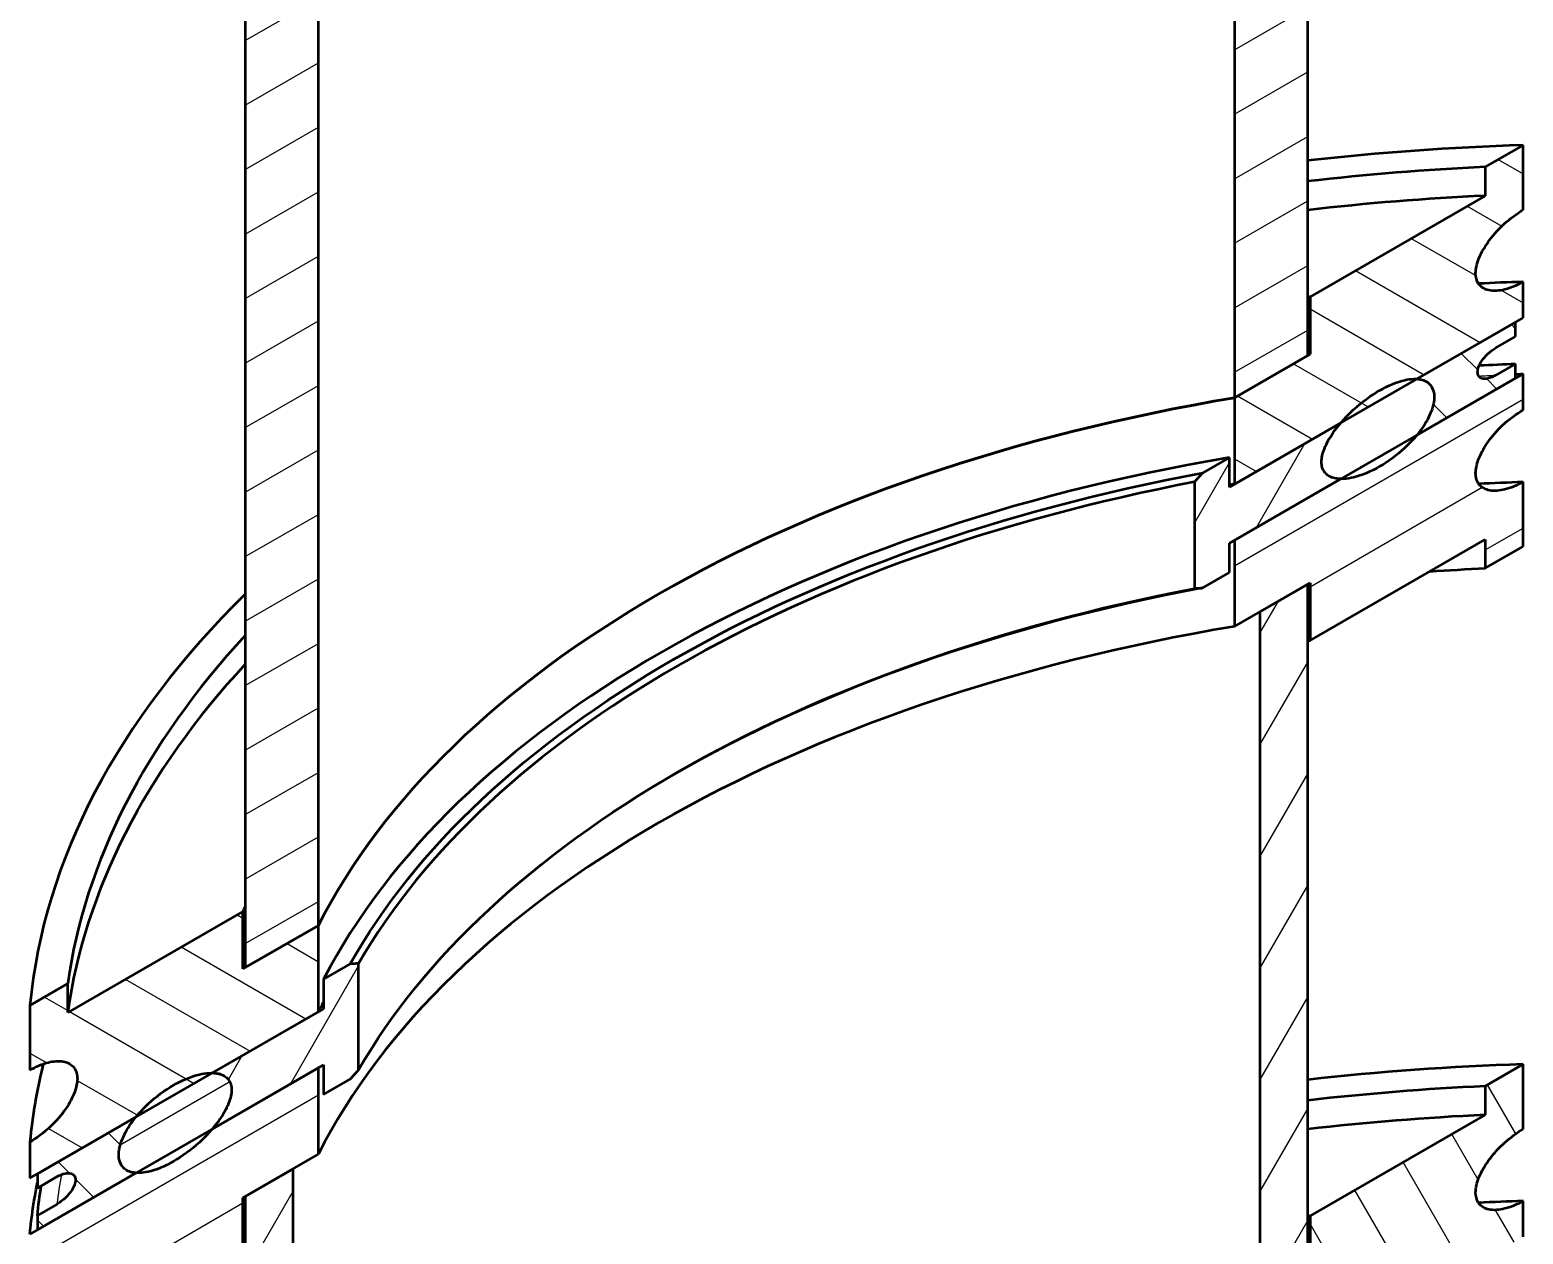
# Model space of a CAD drawing. Header units: millimetres. Extents: x 0 to 594, y 0 to 420.
# Drawn here: x 262.8 to 347.7, y 211.9 to 280.4 of the extents above; entities that cross this region are included whole.
import ezdxf

# ---------------------------------------------------------------- set-up
doc = ezdxf.new("R2010")
doc.units = ezdxf.units.MM
doc.header["$LTSCALE"] = 0.75
for name, color, linetype, lineweight in [('Hatching', 7, 'Continuous', 25), ('Visible', 7, 'Continuous', 50), ('Visible Narrow', 7, 'Continuous', 25)]:
    doc.layers.add(name, color=color, linetype=linetype, lineweight=lineweight)

msp = doc.modelspace()

# ---------------------------------------------------------------- hatches: boundary and pattern name
at = {"layer": 'Hatching'}
h = msp.add_hatch(dxfattribs=at)
h.set_pattern_fill('ANSI31', color=256, angle=165, style=0)
h.paths.add_polyline_path([(335.445, 362.433), (331.285, 360.037), (331.285, 259.479), (332.498, 260.178), (335.445, 261.875)], flags=0)
h.paths.add_polyline_path([(279.198, 330.042), (275.037, 327.646), (275.037, 227.088), (279.198, 229.484)], flags=0)
h = msp.add_hatch(dxfattribs=at)
h.set_pattern_fill('ANSI31', color=256, angle=285, style=0)
edge = h.paths.add_edge_path(flags=0)
edge.add_line((345.542, 270.959), (335.577, 265.22))
edge.add_line((335.577, 265.22), (335.577, 261.95))
edge.add_line((335.577, 261.95), (335.445, 261.875))
edge.add_line((335.445, 261.875), (332.498, 260.178))
edge.add_line((332.498, 260.178), (331.285, 259.479))
edge.add_line((331.285, 259.479), (331.285, 254.574))
edge.add_line((331.285, 254.574), (337.32, 258.049))
edge.add_line((337.32, 258.049), (341.566, 260.494))
edge.add_line((341.566, 260.494), (341.613, 260.521))
edge.add_line((341.613, 260.521), (341.656, 260.546))
edge.add_line((341.656, 260.546), (342.765, 261.185))
edge.add_line((342.765, 261.185), (347.268, 263.778))
edge.add_line((347.268, 263.778), (347.693, 264.022))
edge.add_line((347.693, 264.022), (347.693, 266.066))
edge.add_spline(control_points=[(347.693, 266.066), (347.32, 265.852), (346.878, 265.672), (346.402, 265.574), (346.275, 265.558), (346.149, 265.554)], knot_values=[0.462752, 0.462752, 0.462752, 0.462752, 0.620796, 0.620796, 0.674704, 0.674704, 0.674704, 0.674704], degree=3, periodic=0)
edge.add_spline(control_points=[(346.149, 265.554), (345.967, 265.547), (345.79, 265.563), (345.453, 265.667), (345.256, 265.797), (345.054, 266.119), (344.994, 266.337), (344.994, 266.672), (345.011, 266.819), (345.068, 267.084), (345.12, 267.253), (345.318, 267.751), (345.562, 268.153), (346.038, 268.785), (346.357, 269.127), (346.959, 269.67), (347.358, 269.961), (347.693, 270.154)], knot_values=[0.674704, 0.674704, 0.674704, 0.674704, 0.752723, 0.752723, 0.854692, 0.854692, 0.934921, 0.934921, 0.977363, 0.977363, 1.023588, 1.023588, 1.141391, 1.141391, 1.264254, 1.264254, 1.406529, 1.406529, 1.406529, 1.406529], degree=3, periodic=0)
edge.add_line((347.693, 270.154), (347.693, 273.833))
edge.add_line((347.693, 273.833), (345.542, 272.594))
edge.add_line((345.542, 272.594), (345.542, 270.959))
edge = h.paths.add_edge_path(flags=0)
edge.add_line((274.906, 230.283), (264.941, 224.544))
edge.add_line((264.941, 224.544), (264.941, 226.179))
edge.add_line((264.941, 226.179), (262.79, 224.94))
edge.add_line((262.79, 224.94), (262.79, 221.261))
edge.add_spline(control_points=[(262.79, 221.261), (263.125, 221.454), (263.524, 221.623), (264.125, 221.772), (264.445, 221.798), (264.92, 221.715), (265.164, 221.593), (265.362, 221.323), (265.415, 221.215), (265.472, 221.015), (265.489, 220.887), (265.489, 220.691), (265.48, 220.601), (265.466, 220.508)], knot_values=[0.462855, 0.462855, 0.462855, 0.462855, 0.60513, 0.60513, 0.727993, 0.727993, 0.845795, 0.845795, 0.892021, 0.892021, 0.934462, 0.934462, 0.964012, 0.964012, 0.964012, 0.964012], degree=3, periodic=0)
edge.add_spline(control_points=[(265.466, 220.508), (265.44, 220.347), (265.396, 220.176), (265.226, 219.711), (265.029, 219.354), (264.591, 218.715), (264.255, 218.334), (263.604, 217.718), (263.162, 217.388), (262.79, 217.174)], knot_values=[0.964012, 0.964012, 0.964012, 0.964012, 1.014691, 1.014691, 1.116661, 1.116661, 1.248588, 1.248588, 1.406632, 1.406632, 1.406632, 1.406632], degree=3, periodic=0)
edge.add_line((262.79, 217.174), (262.79, 215.13))
edge.add_line((262.79, 215.13), (263.215, 215.375))
edge.add_line((263.215, 215.375), (263.332, 215.442))
edge.add_line((263.332, 215.442), (263.6, 215.596))
edge.add_line((263.6, 215.596), (264.8, 216.287))
edge.add_line((264.8, 216.287), (266.015, 216.987))
edge.add_line((266.015, 216.987), (268.827, 218.606))
edge.add_line((268.827, 218.606), (273.162, 221.103))
edge.add_line((273.162, 221.103), (273.302, 221.183))
edge.add_line((273.302, 221.183), (279.198, 224.579))
edge.add_line((279.198, 224.579), (279.198, 229.484))
edge.add_line((279.198, 229.484), (275.037, 227.088))
edge.add_line((275.037, 227.088), (274.906, 227.012))
edge.add_line((274.906, 227.012), (274.906, 230.283))
h = msp.add_hatch(dxfattribs=at)
h.set_pattern_fill('ANSI31', color=256, angle=270, style=0)
edge = h.paths.add_edge_path(flags=0)
edge.add_line((347.268, 260.589), (347.268, 261.407))
edge.add_line((347.268, 261.407), (346.14, 260.757))
edge.add_spline(control_points=[(346.14, 260.757), (345.995, 260.674), (345.823, 260.604), (345.64, 260.565), (345.592, 260.559), (345.544, 260.557)], knot_values=[0.179226, 0.179226, 0.179226, 0.179226, 0.24061, 0.24061, 0.260955, 0.260955, 0.260955, 0.260955], degree=3, periodic=0)
edge.add_spline(control_points=[(345.544, 260.557), (345.474, 260.554), (345.406, 260.56), (345.278, 260.6), (345.203, 260.649), (345.127, 260.771), (345.104, 260.854), (345.104, 261.02), (345.127, 261.129), (345.203, 261.339), (345.278, 261.475), (345.444, 261.718), (345.573, 261.863), (345.823, 262.1), (345.995, 262.227), (346.14, 262.311)], knot_values=[0.260955, 0.260955, 0.260955, 0.260955, 0.290919, 0.290919, 0.329551, 0.329551, 0.359976, 0.359976, 0.390402, 0.390402, 0.429033, 0.429033, 0.479342, 0.479342, 0.540727, 0.540727, 0.540727, 0.540727], degree=3, periodic=0)
edge.add_line((346.14, 262.311), (347.268, 262.96))
edge.add_line((347.268, 262.96), (347.268, 263.778))
edge.add_line((347.268, 263.778), (342.765, 261.185))
edge.add_line((342.765, 261.185), (341.656, 260.546))
edge.add_spline(control_points=[(341.656, 260.546), (341.76, 260.538), (341.859, 260.521), (342.152, 260.438), (342.363, 260.305), (342.578, 259.971), (342.641, 259.745), (342.641, 259.519), (342.641, 259.292), (342.578, 258.994), (342.363, 258.413), (342.152, 258.037), (341.859, 257.616), (341.76, 257.485), (341.656, 257.357)], knot_values=[-0.238058, -0.238058, -0.238058, -0.238058, -0.190947, -0.190947, -0.083127, -0.083127, 0, 0, 0, 0.083127, 0.083127, 0.190947, 0.190947, 0.238058, 0.238058, 0.238058, 0.238058], degree=3, periodic=0)
edge.add_line((341.656, 257.357), (347.268, 260.589))
edge = h.paths.add_edge_path(flags=0)
edge.add_line((263.215, 213.004), (263.215, 212.186))
edge.add_line((263.215, 212.186), (264.295, 212.808))
edge.add_line((264.295, 212.808), (268.827, 215.418))
edge.add_spline(control_points=[(268.827, 215.418), (268.722, 215.425), (268.623, 215.442), (268.33, 215.526), (268.119, 215.659), (267.905, 215.993), (267.842, 216.218), (267.842, 216.445), (267.842, 216.559), (267.858, 216.691), (267.886, 216.827)], knot_values=[-0.238058, -0.238058, -0.238058, -0.238058, -0.190947, -0.190947, -0.083127, -0.083127, 0, 0, 0, 0.041855, 0.041855, 0.041855, 0.041855], degree=3, periodic=0)
edge.add_spline(control_points=[(267.886, 216.827), (267.913, 216.96), (267.952, 217.097), (268.119, 217.551), (268.33, 217.927), (268.623, 218.348), (268.722, 218.478), (268.827, 218.606)], knot_values=[0.041855, 0.041855, 0.041855, 0.041855, 0.083127, 0.083127, 0.190947, 0.190947, 0.238058, 0.238058, 0.238058, 0.238058], degree=3, periodic=0)
edge.add_line((268.827, 218.606), (266.015, 216.987))
edge.add_line((266.015, 216.987), (264.8, 216.287))
edge.add_line((264.8, 216.287), (263.6, 215.596))
edge.add_line((263.6, 215.596), (263.332, 215.442))
edge.add_line((263.332, 215.442), (263.215, 215.375))
edge.add_line((263.215, 215.375), (263.215, 214.557))
edge.add_line((263.215, 214.557), (264.343, 215.207))
edge.add_spline(control_points=[(264.343, 215.207), (264.487, 215.29), (264.659, 215.36), (264.91, 215.412), (265.038, 215.415), (265.205, 215.364), (265.279, 215.314), (265.356, 215.192), (265.379, 215.109), (265.379, 214.996), (265.376, 214.963), (265.37, 214.928)], knot_values=[0.179226, 0.179226, 0.179226, 0.179226, 0.24061, 0.24061, 0.290919, 0.290919, 0.329551, 0.329551, 0.359976, 0.359976, 0.371056, 0.371056, 0.371056, 0.371056], degree=3, periodic=0)
edge.add_spline(control_points=[(265.37, 214.928), (265.361, 214.866), (265.344, 214.801), (265.279, 214.624), (265.205, 214.489), (265.038, 214.246), (264.91, 214.101), (264.659, 213.864), (264.487, 213.737), (264.343, 213.653)], knot_values=[0.371056, 0.371056, 0.371056, 0.371056, 0.390402, 0.390402, 0.429033, 0.429033, 0.479342, 0.479342, 0.540727, 0.540727, 0.540727, 0.540727], degree=3, periodic=0)
edge.add_line((264.343, 213.653), (263.215, 213.004))
h = msp.add_hatch(dxfattribs=at)
h.set_pattern_fill('ANSI31', color=256, angle=165, style=0)
edge = h.paths.add_edge_path(flags=0)
edge.add_line((264.941, 205.005), (274.906, 210.743))
edge.add_line((274.906, 210.743), (274.906, 214.013))
edge.add_line((274.906, 214.013), (275.037, 214.089))
edge.add_line((275.037, 214.089), (277.046, 215.246))
edge.add_line((277.046, 215.246), (277.759, 215.656))
edge.add_line((277.759, 215.656), (279.198, 216.485))
edge.add_line((279.198, 216.485), (279.198, 221.39))
edge.add_line((279.198, 221.39), (273.162, 217.915))
edge.add_line((273.162, 217.915), (273.162, 217.916))
edge.add_spline(control_points=[(273.162, 217.916), (272.923, 217.638), (272.663, 217.372), (271.975, 216.745), (271.418, 216.338), (270.495, 215.806), (269.953, 215.576), (269.294, 215.43), (269.049, 215.406), (268.827, 215.42)], knot_values=[0.238058, 0.238058, 0.238058, 0.238058, 0.342927, 0.342927, 0.541736, 0.541736, 0.734688, 0.734688, 0.834153, 0.834153, 0.834153, 0.834153], degree=3, periodic=0)
edge.add_line((268.827, 215.42), (268.827, 215.418))
edge.add_line((268.827, 215.418), (264.295, 212.808))
edge.add_line((264.295, 212.808), (263.215, 212.186))
edge.add_line((263.215, 212.186), (262.79, 211.941))
edge.add_line((262.79, 211.941), (262.79, 209.897))
edge.add_spline(control_points=[(262.79, 209.897), (263.162, 210.112), (263.604, 210.291), (264.255, 210.426), (264.591, 210.432), (265.029, 210.297), (265.226, 210.166), (265.428, 209.845), (265.489, 209.627), (265.489, 209.329), (265.481, 209.236), (265.467, 209.144)], knot_values=[0.462752, 0.462752, 0.462752, 0.462752, 0.620796, 0.620796, 0.752723, 0.752723, 0.854692, 0.854692, 0.934921, 0.934921, 0.963797, 0.963797, 0.963797, 0.963797], degree=3, periodic=0)
edge.add_spline(control_points=[(265.467, 209.144), (265.461, 209.101), (265.453, 209.059), (265.415, 208.88), (265.362, 208.711), (265.164, 208.213), (264.92, 207.81), (264.445, 207.179), (264.125, 206.837), (263.524, 206.294), (263.125, 206.003), (262.79, 205.81)], knot_values=[0.963797, 0.963797, 0.963797, 0.963797, 0.977363, 0.977363, 1.023588, 1.023588, 1.141391, 1.141391, 1.264254, 1.264254, 1.406529, 1.406529, 1.406529, 1.406529], degree=3, periodic=0)
edge.add_line((262.79, 205.81), (262.79, 202.131))
edge.add_line((262.79, 202.131), (264.941, 203.369))
edge.add_line((264.941, 203.369), (264.941, 205.005))
edge = h.paths.add_edge_path(flags=0)
edge.add_line((335.577, 245.681), (345.542, 251.42))
edge.add_line((345.542, 251.42), (345.542, 249.785))
edge.add_line((345.542, 249.785), (347.693, 251.023))
edge.add_line((347.693, 251.023), (347.693, 254.702))
edge.add_spline(control_points=[(347.693, 254.702), (347.358, 254.509), (346.959, 254.341), (346.48, 254.222), (346.31, 254.197), (346.149, 254.19)], knot_values=[0.462855, 0.462855, 0.462855, 0.462855, 0.60513, 0.60513, 0.674092, 0.674092, 0.674092, 0.674092], degree=3, periodic=0)
edge.add_spline(control_points=[(346.149, 254.19), (346.023, 254.184), (345.902, 254.189), (345.562, 254.249), (345.318, 254.371), (345.12, 254.641), (345.068, 254.749), (345.011, 254.949), (344.994, 255.076), (344.994, 255.411), (345.054, 255.698), (345.256, 256.253), (345.453, 256.61), (345.891, 257.249), (346.227, 257.63), (346.878, 258.246), (347.32, 258.576), (347.693, 258.79)], knot_values=[0.674092, 0.674092, 0.674092, 0.674092, 0.727993, 0.727993, 0.845795, 0.845795, 0.892021, 0.892021, 0.934462, 0.934462, 1.014691, 1.014691, 1.116661, 1.116661, 1.248588, 1.248588, 1.406632, 1.406632, 1.406632, 1.406632], degree=3, periodic=0)
edge.add_line((347.693, 258.79), (347.693, 260.834))
edge.add_line((347.693, 260.834), (347.268, 260.589))
edge.add_line((347.268, 260.589), (341.656, 257.357))
edge.add_line((341.656, 257.357), (341.655, 257.359))
edge.add_spline(control_points=[(341.655, 257.359), (341.434, 257.09), (341.188, 256.831), (340.529, 256.218), (339.988, 255.825), (339.064, 255.293), (338.507, 255.058), (337.922, 254.918), (337.778, 254.893), (337.636, 254.878)], knot_values=[1.37331, 1.37331, 1.37331, 1.37331, 1.472775, 1.472775, 1.665728, 1.665728, 1.864536, 1.864536, 1.924461, 1.924461, 1.924461, 1.924461], degree=3, periodic=0)
edge.add_spline(control_points=[(337.636, 254.878), (337.529, 254.867), (337.423, 254.861), (337.321, 254.863)], knot_values=[1.328365, 1.328365, 1.328365, 1.328365, 1.37331, 1.37331, 1.37331, 1.37331], degree=3, periodic=0)
edge.add_line((337.321, 254.863), (337.32, 254.861))
edge.add_line((337.32, 254.861), (335.54, 253.836))
edge.add_line((335.54, 253.836), (331.285, 251.385))
edge.add_line((331.285, 251.385), (331.285, 246.48))
edge.add_line((331.285, 246.48), (332.723, 247.308))
edge.add_line((332.723, 247.308), (335.445, 248.876))
edge.add_line((335.445, 248.876), (335.577, 248.951))
edge.add_line((335.577, 248.951), (335.577, 245.681))
h = msp.add_hatch(dxfattribs=at)
h.set_pattern_fill('ANSI31', color=256, angle=195, style=0)
edge = h.paths.add_edge_path(flags=0)
edge.add_line((279.493, 221.56), (279.493, 219.884))
edge.add_line((279.493, 219.884), (281.009, 220.757))
edge.add_spline(control_points=[(281.009, 220.757), (281.244, 221.017), (281.479, 221.273)], knot_values=[0, 0, 0, 0.072891, 0.072891, 0.072891], weights=[1, 1.00001, 1], degree=2, periodic=0)
edge.add_line((281.479, 221.273), (281.479, 227.323))
edge.add_spline(control_points=[(281.479, 227.323), (281.244, 227.309), (281.009, 227.298)], knot_values=[0, 0, 0, 0.072891, 0.072891, 0.072891], weights=[1, 1.00001, 1], degree=2, periodic=0)
edge.add_line((281.009, 227.298), (279.493, 226.424))
edge.add_line((279.493, 226.424), (279.493, 224.748))
edge.add_line((279.493, 224.748), (279.198, 224.579))
edge.add_line((279.198, 224.579), (273.302, 221.183))
edge.add_line((273.302, 221.183), (273.162, 221.103))
edge.add_spline(control_points=[(273.162, 221.103), (273.186, 221.103), (273.21, 221.102), (273.233, 221.1)], knot_values=[0.834153, 0.834153, 0.834153, 0.834153, 0.844634, 0.844634, 0.844634, 0.844634], degree=3, periodic=0)
edge.add_spline(control_points=[(273.233, 221.1), (273.33, 221.095), (273.422, 221.083), (273.725, 221.015), (273.957, 220.894), (274.141, 220.636), (274.189, 220.538), (274.24, 220.356), (274.255, 220.242), (274.255, 220.034), (274.24, 219.902), (274.194, 219.688), (274.16, 219.569), (274.121, 219.461)], knot_values=[0.844634, 0.844634, 0.844634, 0.844634, 0.888207, 0.888207, 1.001084, 1.001084, 1.043196, 1.043196, 1.081259, 1.081259, 1.119323, 1.119323, 1.152999, 1.152999, 1.152999, 1.152999], degree=3, periodic=0)
edge.add_spline(control_points=[(274.121, 219.461), (274.111, 219.433), (274.101, 219.407), (273.957, 219.038), (273.725, 218.651), (273.401, 218.206), (273.285, 218.058), (273.162, 217.915)], knot_values=[1.152999, 1.152999, 1.152999, 1.152999, 1.161435, 1.161435, 1.274312, 1.274312, 1.328365, 1.328365, 1.328365, 1.328365], degree=3, periodic=0)
edge.add_line((273.162, 217.915), (279.198, 221.39))
edge.add_line((279.198, 221.39), (279.493, 221.56))
edge = h.paths.add_edge_path(flags=0)
edge.add_line((330.99, 249.539), (330.99, 251.215))
edge.add_line((330.99, 251.215), (331.285, 251.385))
edge.add_line((331.285, 251.385), (335.54, 253.836))
edge.add_line((335.54, 253.836), (337.32, 254.861))
edge.add_spline(control_points=[(337.32, 254.861), (337.197, 254.863), (337.081, 254.876), (336.758, 254.949), (336.526, 255.069), (336.341, 255.328), (336.293, 255.426), (336.243, 255.607), (336.228, 255.722), (336.228, 255.929), (336.243, 256.061), (336.293, 256.301), (336.341, 256.455), (336.526, 256.926), (336.758, 257.313), (337.081, 257.758), (337.197, 257.905), (337.32, 258.049)], knot_values=[0.834153, 0.834153, 0.834153, 0.834153, 0.888207, 0.888207, 1.001084, 1.001084, 1.043196, 1.043196, 1.081259, 1.081259, 1.119323, 1.119323, 1.161435, 1.161435, 1.274312, 1.274312, 1.328365, 1.328365, 1.328365, 1.328365], degree=3, periodic=0)
edge.add_line((337.32, 258.049), (331.285, 254.574))
edge.add_line((331.285, 254.574), (330.99, 254.404))
edge.add_line((330.99, 254.404), (330.99, 256.08))
edge.add_line((330.99, 256.08), (329.473, 255.206))
edge.add_spline(control_points=[(329.473, 255.206), (329.238, 254.947), (329.004, 254.691)], knot_values=[0, 0, 0, 0.072891, 0.072891, 0.072891], weights=[1, 1.00001, 1], degree=2, periodic=0)
edge.add_line((329.004, 254.691), (329.004, 248.641))
edge.add_spline(control_points=[(329.004, 248.641), (329.238, 248.654), (329.473, 248.666)], knot_values=[0, 0, 0, 0.072891, 0.072891, 0.072891], weights=[1, 1.00001, 1], degree=2, periodic=0)
edge.add_line((329.473, 248.666), (330.99, 249.539))
h = msp.add_hatch(dxfattribs=at)
h.set_pattern_fill('ANSI31', color=256, angle=195, style=0)
h.paths.add_polyline_path([(275.037, 214.089), (275.037, 174.847), (277.759, 176.414), (277.759, 215.656), (277.046, 215.246)], flags=0)
h.paths.add_polyline_path([(335.445, 209.633), (335.445, 248.876), (332.723, 247.308), (332.723, 208.066)], flags=0)
h = msp.add_hatch(dxfattribs=at)
h.set_pattern_fill('ANSI31', color=256, angle=255, style=0)
edge = h.paths.add_edge_path(flags=0)
edge.add_line((345.542, 218.718), (335.577, 212.979))
edge.add_line((335.577, 212.979), (335.577, 209.709))
edge.add_line((335.577, 209.709), (335.445, 209.633))
edge.add_line((335.445, 209.633), (332.723, 208.066))
edge.add_line((332.723, 208.066), (331.285, 207.238))
edge.add_line((331.285, 207.238), (331.285, 202.414))
edge.add_line((331.285, 202.414), (331.285, 202.332))
edge.add_line((331.285, 202.332), (337.19, 205.733))
edge.add_line((337.19, 205.733), (341.728, 208.346))
edge.add_line((341.728, 208.346), (341.775, 208.373))
edge.add_line((341.775, 208.373), (341.775, 208.373))
edge.add_line((341.775, 208.373), (342.925, 209.035))
edge.add_line((342.925, 209.035), (347.268, 211.536))
edge.add_line((347.268, 211.536), (347.693, 211.781))
edge.add_line((347.693, 211.781), (347.693, 213.825))
edge.add_spline(control_points=[(347.693, 213.825), (347.32, 213.611), (346.878, 213.431), (346.402, 213.333), (346.275, 213.317), (346.149, 213.312)], knot_values=[0.462752, 0.462752, 0.462752, 0.462752, 0.620796, 0.620796, 0.674704, 0.674704, 0.674704, 0.674704], degree=3, periodic=0)
edge.add_spline(control_points=[(346.149, 213.312), (345.967, 213.306), (345.79, 213.322), (345.453, 213.426), (345.256, 213.556), (345.054, 213.878), (344.994, 214.096), (344.994, 214.43), (345.011, 214.577), (345.068, 214.843), (345.12, 215.011), (345.318, 215.509), (345.562, 215.912), (346.038, 216.543), (346.357, 216.885), (346.959, 217.429), (347.358, 217.72), (347.693, 217.913)], knot_values=[0.674704, 0.674704, 0.674704, 0.674704, 0.752723, 0.752723, 0.854692, 0.854692, 0.934921, 0.934921, 0.977363, 0.977363, 1.023588, 1.023588, 1.141391, 1.141391, 1.264254, 1.264254, 1.406529, 1.406529, 1.406529, 1.406529], degree=3, periodic=0)
edge.add_line((347.693, 217.913), (347.693, 221.592))
edge.add_line((347.693, 221.592), (345.542, 220.353))
edge.add_line((345.542, 220.353), (345.542, 218.718))
edge = h.paths.add_edge_path(flags=0)
edge.add_line((274.906, 178.041), (264.941, 172.303))
edge.add_line((264.941, 172.303), (264.941, 173.938))
edge.add_line((264.941, 173.938), (262.79, 172.699))
edge.add_line((262.79, 172.699), (262.79, 169.02))
edge.add_spline(control_points=[(262.79, 169.02), (263.125, 169.213), (263.524, 169.382), (264.125, 169.531), (264.445, 169.557), (264.92, 169.474), (265.164, 169.352), (265.362, 169.082), (265.415, 168.974), (265.472, 168.774), (265.489, 168.646), (265.489, 168.45), (265.48, 168.36), (265.466, 168.266)], knot_values=[0.462855, 0.462855, 0.462855, 0.462855, 0.60513, 0.60513, 0.727993, 0.727993, 0.845795, 0.845795, 0.892021, 0.892021, 0.934462, 0.934462, 0.964012, 0.964012, 0.964012, 0.964012], degree=3, periodic=0)
edge.add_spline(control_points=[(265.466, 168.266), (265.44, 168.106), (265.396, 167.934), (265.226, 167.47), (265.029, 167.113), (264.591, 166.473), (264.255, 166.092), (263.604, 165.477), (263.162, 165.147), (262.79, 164.932)], knot_values=[0.964012, 0.964012, 0.964012, 0.964012, 1.014691, 1.014691, 1.116661, 1.116661, 1.248588, 1.248588, 1.406632, 1.406632, 1.406632, 1.406632], degree=3, periodic=0)
edge.add_line((262.79, 164.932), (262.79, 162.889))
edge.add_line((262.79, 162.889), (263.215, 163.133))
edge.add_line((263.215, 163.133), (263.313, 163.19))
edge.add_line((263.313, 163.19), (263.582, 163.345))
edge.add_line((263.582, 163.345), (264.779, 164.034))
edge.add_line((264.779, 164.034), (265.96, 164.714))
edge.add_line((265.96, 164.714), (268.707, 166.296))
edge.add_line((268.707, 166.296), (273.172, 168.868))
edge.add_line((273.172, 168.868), (273.292, 168.937))
edge.add_line((273.292, 168.937), (279.198, 172.337))
edge.add_line((279.198, 172.337), (279.198, 172.419))
edge.add_line((279.198, 172.419), (279.198, 177.243))
edge.add_line((279.198, 177.243), (277.759, 176.414))
edge.add_line((277.759, 176.414), (275.037, 174.847))
edge.add_line((275.037, 174.847), (274.906, 174.771))
edge.add_line((274.906, 174.771), (274.906, 178.041))
h = msp.add_hatch(dxfattribs=at)
h.set_pattern_fill('ANSI31', color=256, angle=165, style=0)
edge = h.paths.add_edge_path(flags=0)
edge.add_spline(control_points=[(267.842, 216.445), (267.842, 216.218), (267.905, 215.993), (268.119, 215.659), (268.33, 215.526), (268.811, 215.389), (269.188, 215.406), (269.953, 215.576), (270.495, 215.806), (271.418, 216.338), (271.975, 216.745), (272.785, 217.483), (273.198, 217.926), (273.725, 218.651), (273.957, 219.038), (274.141, 219.509), (274.189, 219.663), (274.24, 219.902), (274.255, 220.034), (274.255, 220.242), (274.24, 220.356), (274.189, 220.538), (274.141, 220.636), (273.957, 220.894), (273.725, 221.015), (273.198, 221.133), (272.785, 221.1), (271.975, 220.906), (271.418, 220.671), (270.495, 220.139), (269.953, 219.746), (269.188, 219.034), (268.811, 218.618), (268.33, 217.927), (268.119, 217.551), (267.905, 216.97), (267.842, 216.671), (267.842, 216.445)], knot_values=[0, 0, 0, 0, 0.083127, 0.083127, 0.190947, 0.190947, 0.337523, 0.337523, 0.530476, 0.530476, 0.729284, 0.729284, 0.888207, 0.888207, 1.001084, 1.001084, 1.043196, 1.043196, 1.081259, 1.081259, 1.119323, 1.119323, 1.161435, 1.161435, 1.274312, 1.274312, 1.433235, 1.433235, 1.632043, 1.632043, 1.824996, 1.824996, 1.971572, 1.971572, 2.079392, 2.079392, 2.162519, 2.162519, 2.162519, 2.162519], degree=3, periodic=0)

# ---------------------------------------------------------------- linework, layer by layer
at = {"layer": 'Visible', "extrusion": (0.707107, 0.407196, -0.578093)}
for p, q in [((335.445, 261.875), (335.445, 362.433)), ((331.285, 360.037), (331.285, 259.479)), ((279.198, 229.484), (279.198, 330.042)), ((275.037, 327.646), (275.037, 227.088)), ((347.693, 273.833), (345.542, 272.594)), ((347.693, 270.154), (347.693, 273.833)), ((345.542, 272.594), (345.542, 270.959)), ((345.542, 270.959), (335.577, 265.22)), ((347.693, 264.022), (347.693, 266.066)), ((335.577, 265.22), (335.577, 261.95)), ((331.285, 254.574), (347.693, 264.022)), ((347.268, 263.778), (341.656, 260.546)), ((347.268, 262.96), (347.268, 263.778)), ((346.14, 262.311), (347.268, 262.96)), ((335.577, 261.95), (331.285, 259.479)), ((331.285, 259.479), (335.445, 261.875)), ((347.693, 260.834), (331.285, 251.385)), ((347.268, 261.407), (346.14, 260.757)), ((347.268, 260.589), (347.268, 261.407)), ((347.693, 258.79), (347.693, 260.834)), ((341.656, 257.357), (347.268, 260.589)), ((331.285, 259.479), (331.285, 254.574)), ((337.32, 258.049), (330.99, 254.404)), ((330.99, 256.08), (329.473, 255.206)), ((330.99, 254.404), (330.99, 256.08)), ((330.99, 251.215), (337.32, 254.861)), ((329.004, 254.691), (329.004, 248.641)), ((347.693, 251.023), (347.693, 254.702)), ((331.285, 251.385), (331.285, 246.48)), ((335.577, 245.681), (345.542, 251.42)), ((345.542, 251.42), (345.542, 249.785)), ((330.99, 249.539), (330.99, 251.215)), ((345.542, 249.785), (347.693, 251.023)), ((329.473, 248.666), (330.99, 249.539)), ((331.285, 246.48), (335.577, 248.951)), ((335.445, 248.876), (332.723, 247.308)), ((335.445, 209.633), (335.445, 248.876)), ((335.577, 248.951), (335.577, 245.681)), ((332.723, 247.308), (332.723, 208.066)), ((274.906, 230.283), (264.941, 224.544)), ((274.906, 227.012), (274.906, 230.283)), ((279.198, 229.484), (274.906, 227.012)), ((275.037, 227.088), (279.198, 229.484)), ((279.198, 224.579), (279.198, 229.484)), ((281.009, 227.298), (279.493, 226.424)), ((281.479, 221.273), (281.479, 227.323)), ((264.941, 226.179), (262.79, 224.94)), ((264.941, 224.544), (264.941, 226.179)), ((279.493, 226.424), (279.493, 224.748)), ((262.79, 224.94), (262.79, 221.261)), ((262.79, 215.13), (279.198, 224.579)), ((279.493, 224.748), (273.162, 221.103)), ((279.198, 221.39), (262.79, 211.941)), ((273.162, 217.915), (279.493, 221.56)), ((279.198, 216.485), (279.198, 221.39)), ((279.493, 221.56), (279.493, 219.884)), ((279.493, 219.884), (281.009, 220.757)), ((347.693, 221.592), (345.542, 220.353)), ((347.693, 217.913), (347.693, 221.592)), ((345.542, 220.353), (345.542, 218.718)), ((268.827, 218.606), (263.215, 215.375)), ((345.542, 218.718), (335.577, 212.979)), ((262.79, 217.174), (262.79, 215.13)), ((274.906, 214.013), (279.198, 216.485)), ((277.759, 215.656), (275.037, 214.089)), ((277.759, 176.414), (277.759, 215.656)), ((263.215, 212.186), (268.827, 215.418)), ((263.215, 215.375), (263.215, 214.557)), ((263.215, 214.557), (264.343, 215.207)), ((274.906, 210.743), (274.906, 214.013)), ((275.037, 214.089), (275.037, 174.847)), ((264.343, 213.653), (263.215, 213.004)), ((347.693, 211.781), (347.693, 213.825)), ((263.215, 213.004), (263.215, 212.186)), ((335.577, 212.979), (335.577, 209.709))]:
    msp.add_line(p, q, dxfattribs=at)
at = {"layer": 'Visible'}
for centre, major_axis, start_param, end_param in [((352.653, 222.084), (-90, 0), -1.51566, -1.378416), ((352.653, 222.084), (88, 0), 1.651689, 1.767606), ((352.653, 220.449), (-88, 0), -1.489904, -1.373987), ((352.653, 214.317), (90, 0), 1.625933, 1.654242), ((352.653, 220.449), (79.6, 0), 1.787002, 1.788693), ((352.653, 217.179), (-79.6, 0), -1.35459, -1.3529), ((352.653, 217.179), (76.5, 0), 1.85388, 2.858509), ((352.653, 213.95), (-76.3, 0), -1.28292, -0.287876), ((352.653, 213.704), (-75, 0), -1.25, -0.320796), ((352.653, 212.274), (-76.5, 0), -1.287713, -1.283694), ((352.653, 222.084), (90, 0), 2.610774, 3.086456), ((352.653, 207.409), (75.3, 0), 1.883705, 2.358038), ((352.653, 204.18), (76.5, 0), 1.85388, 2.858509), ((352.653, 222.084), (-88, 0), -0.490722, -0.080893), ((352.653, 220.449), (88, 0), 2.650871, 3.0607), ((352.653, 220.449), (-79.6, 0), -0.223771, -0.216206), ((352.653, 217.179), (79.6, 0), 2.917822, 2.925387), ((352.653, 212.274), (76.5, 0), 2.845015, 2.858509), ((352.653, 214.317), (-90, 0), -0.141252, -0.055137), ((352.653, 169.843), (90, 0), 1.625933, 1.763177), ((352.653, 169.843), (88, 0), 1.651689, 1.767606), ((352.653, 168.208), (-88, 0), -1.489904, -1.373987), ((352.653, 162.076), (90, 0), 1.625933, 1.654242), ((352.653, 168.208), (-79.6, 0), -1.35459, -1.3529)]:
    msp.add_ellipse(centre, major_axis=major_axis, ratio=0.575862, start_param=start_param, end_param=end_param, dxfattribs=at)
at = {"layer": 'Visible', "extrusion": (1e-16, -2e-16, -1)}
msp.add_ellipse((352.653, 209.903), major_axis=(89.6, 0), ratio=0.575862, start_param=4.62913, end_param=4.652252, dxfattribs=at)
at = {"layer": 'Visible', "extrusion": (1e-16, 1e-16, -1)}
for centre, major_axis, start_param, end_param in [((352.653, 209.085), (-90, 0), 1.510927, 1.51566), ((352.653, 209.903), (-89.6, 0), 0.060137, 0.092837)]:
    msp.add_ellipse(centre, major_axis=major_axis, ratio=0.575862, start_param=start_param, end_param=end_param, dxfattribs=at)
at = {"layer": 'Visible', "extrusion": (1e-16, 2e-16, -1)}
for centre, major_axis, start_param, end_param in [((352.653, 217.179), (76.5, 0), 3.424676, 4.429305), ((352.653, 209.085), (-90, 0), 0.055137, 0.111809)]:
    msp.add_ellipse(centre, major_axis=major_axis, ratio=0.575862, start_param=start_param, end_param=end_param, dxfattribs=at)
at = {"layer": 'Visible', "extrusion": (1e-16, 0, -1)}
msp.add_ellipse((352.653, 213.95), major_axis=(75.3, 0), ratio=0.575862, start_param=3.454502, end_param=4.39948, dxfattribs=at)
at = {"layer": 'Visible', "extrusion": (1e-16, -1e-16, -1)}
for centre, major_axis, start_param, end_param in [((352.653, 202.954), (-90, 0), 1.48735, 1.51566), ((352.653, 207.654), (75, 0), 3.462389, 4.391593)]:
    msp.add_ellipse(centre, major_axis=major_axis, ratio=0.575862, start_param=start_param, end_param=end_param, dxfattribs=at)
at = {"layer": 'Visible', "extrusion": (0, -1e-16, -1)}
msp.add_ellipse((352.653, 199.275), major_axis=(-88, 0), ratio=0.575862, start_param=1.453906, end_param=1.489904, dxfattribs=at)
at = {"layer": 'Visible', "extrusion": (0, 3e-16, -1)}
msp.add_ellipse((352.653, 200.91), major_axis=(79.6, 0), ratio=0.575862, start_param=4.494492, end_param=4.496183, dxfattribs=at)
at = {"layer": 'Visible'}
for points, knots in [([(347.693, 266.066), (347.32, 265.852), (346.878, 265.672), (346.227, 265.538), (345.891, 265.532), (345.453, 265.667), (345.256, 265.797), (345.054, 266.119), (344.994, 266.337), (344.994, 266.672), (345.011, 266.819), (345.068, 267.084), (345.12, 267.253), (345.318, 267.751), (345.562, 268.153), (346.038, 268.785), (346.357, 269.127), (346.959, 269.67), (347.358, 269.961), (347.693, 270.154)], [0.4627515, 0.4627515, 0.4627515, 0.4627515, 0.620796, 0.620796, 0.752723, 0.752723, 0.8546923, 0.8546923, 0.9349214, 0.9349214, 0.9773627, 0.9773627, 1.0235883, 1.0235883, 1.1413906, 1.1413906, 1.2642536, 1.2642536, 1.4065289, 1.4065289, 1.4065289, 1.4065289]), ([(342.641, 259.519), (342.641, 259.745), (342.578, 259.971), (342.363, 260.305), (342.152, 260.438), (341.671, 260.575), (341.294, 260.557), (340.529, 260.388), (339.988, 260.158), (339.064, 259.626), (338.507, 259.219), (337.697, 258.481), (337.284, 258.038), (336.758, 257.313), (336.526, 256.926), (336.341, 256.455), (336.293, 256.301), (336.243, 256.061), (336.228, 255.929), (336.228, 255.722), (336.243, 255.607), (336.293, 255.426), (336.341, 255.328), (336.526, 255.069), (336.758, 254.949), (337.284, 254.831), (337.697, 254.864), (338.507, 255.058), (339.064, 255.293), (339.988, 255.825), (340.529, 256.218), (341.294, 256.93), (341.671, 257.346), (342.152, 258.037), (342.363, 258.413), (342.578, 258.994), (342.641, 259.292), (342.641, 259.519)], [0, 0, 0, 0, 0.083127, 0.083127, 0.190947, 0.190947, 0.337523, 0.337523, 0.530476, 0.530476, 0.729284, 0.729284, 0.888207, 0.888207, 1.001084, 1.001084, 1.043196, 1.043196, 1.081259, 1.081259, 1.119323, 1.119323, 1.161435, 1.161435, 1.274312, 1.274312, 1.433235, 1.433235, 1.632043, 1.632043, 1.824996, 1.824996, 1.971572, 1.971572, 2.079392, 2.079392, 2.162519, 2.162519, 2.162519, 2.162519]), ([(341.656, 260.546), (341.76, 260.538), (341.859, 260.521), (342.152, 260.438), (342.363, 260.305), (342.578, 259.971), (342.641, 259.745), (342.641, 259.519), (342.641, 259.292), (342.578, 258.994), (342.363, 258.413), (342.152, 258.037), (341.859, 257.616), (341.76, 257.485), (341.656, 257.357)], [-0.2380578, -0.2380578, -0.2380578, -0.2380578, -0.1909472, -0.1909472, -0.0831268, -0.0831268, 0, 0, 0, 0.0831268, 0.0831268, 0.1909472, 0.1909472, 0.2380578, 0.2380578, 0.2380578, 0.2380578]), ([(347.693, 254.702), (347.358, 254.509), (346.959, 254.341), (346.357, 254.192), (346.038, 254.165), (345.562, 254.249), (345.318, 254.371), (345.12, 254.641), (345.068, 254.749), (345.011, 254.949), (344.994, 255.076), (344.994, 255.411), (345.054, 255.698), (345.256, 256.253), (345.453, 256.61), (345.891, 257.249), (346.227, 257.63), (346.878, 258.246), (347.32, 258.576), (347.693, 258.79)], [0.4628549, 0.4628549, 0.4628549, 0.4628549, 0.6051301, 0.6051301, 0.7279932, 0.7279932, 0.8457955, 0.8457955, 0.892021, 0.892021, 0.9344623, 0.9344623, 1.0146915, 1.0146915, 1.1166608, 1.1166608, 1.2485877, 1.2485877, 1.4066322, 1.4066322, 1.4066322, 1.4066322]), ([(337.32, 254.861), (337.197, 254.863), (337.081, 254.876), (336.758, 254.949), (336.526, 255.069), (336.341, 255.328), (336.293, 255.426), (336.243, 255.607), (336.228, 255.722), (336.228, 255.929), (336.243, 256.061), (336.293, 256.301), (336.341, 256.455), (336.526, 256.926), (336.758, 257.313), (337.081, 257.758), (337.197, 257.905), (337.32, 258.049)], [0.8341535, 0.8341535, 0.8341535, 0.8341535, 0.8882068, 0.8882068, 1.0010839, 1.0010839, 1.0431955, 1.0431955, 1.0812594, 1.0812594, 1.1193233, 1.1193233, 1.1614349, 1.1614349, 1.274312, 1.274312, 1.3283654, 1.3283654, 1.3283654, 1.3283654]), ([(262.79, 221.261), (263.125, 221.454), (263.524, 221.623), (264.125, 221.772), (264.445, 221.798), (264.92, 221.715), (265.164, 221.593), (265.362, 221.323), (265.415, 221.215), (265.472, 221.015), (265.489, 220.887), (265.489, 220.553), (265.428, 220.266), (265.226, 219.711), (265.029, 219.354), (264.591, 218.715), (264.255, 218.334), (263.604, 217.718), (263.162, 217.388), (262.79, 217.174)], [0.4628549, 0.4628549, 0.4628549, 0.4628549, 0.6051301, 0.6051301, 0.7279932, 0.7279932, 0.8457955, 0.8457955, 0.892021, 0.892021, 0.9344623, 0.9344623, 1.0146915, 1.0146915, 1.1166608, 1.1166608, 1.2485877, 1.2485877, 1.4066322, 1.4066322, 1.4066322, 1.4066322]), ([(267.842, 216.445), (267.842, 216.218), (267.905, 215.993), (268.119, 215.659), (268.33, 215.526), (268.811, 215.389), (269.188, 215.406), (269.953, 215.576), (270.495, 215.806), (271.418, 216.338), (271.975, 216.745), (272.785, 217.483), (273.198, 217.926), (273.725, 218.651), (273.957, 219.038), (274.141, 219.509), (274.189, 219.663), (274.24, 219.902), (274.255, 220.034), (274.255, 220.242), (274.24, 220.356), (274.189, 220.538), (274.141, 220.636), (273.957, 220.894), (273.725, 221.015), (273.198, 221.133), (272.785, 221.1), (271.975, 220.906), (271.418, 220.671), (270.495, 220.139), (269.953, 219.746), (269.188, 219.034), (268.811, 218.618), (268.33, 217.927), (268.119, 217.551), (267.905, 216.97), (267.842, 216.671), (267.842, 216.445)], [0, 0, 0, 0, 0.083127, 0.083127, 0.190947, 0.190947, 0.337523, 0.337523, 0.530476, 0.530476, 0.729284, 0.729284, 0.888207, 0.888207, 1.001084, 1.001084, 1.043196, 1.043196, 1.081259, 1.081259, 1.119323, 1.119323, 1.161435, 1.161435, 1.274312, 1.274312, 1.433235, 1.433235, 1.632043, 1.632043, 1.824996, 1.824996, 1.971572, 1.971572, 2.079392, 2.079392, 2.162519, 2.162519, 2.162519, 2.162519]), ([(273.162, 221.103), (273.285, 221.101), (273.401, 221.087), (273.725, 221.015), (273.957, 220.894), (274.141, 220.636), (274.189, 220.538), (274.24, 220.356), (274.255, 220.242), (274.255, 220.034), (274.24, 219.902), (274.189, 219.663), (274.141, 219.509), (273.957, 219.038), (273.725, 218.651), (273.401, 218.206), (273.285, 218.058), (273.162, 217.915)], [0.8341535, 0.8341535, 0.8341535, 0.8341535, 0.8882068, 0.8882068, 1.0010839, 1.0010839, 1.0431955, 1.0431955, 1.0812594, 1.0812594, 1.1193233, 1.1193233, 1.1614349, 1.1614349, 1.274312, 1.274312, 1.3283654, 1.3283654, 1.3283654, 1.3283654]), ([(268.827, 215.418), (268.722, 215.425), (268.623, 215.442), (268.33, 215.526), (268.119, 215.659), (267.905, 215.993), (267.842, 216.218), (267.842, 216.445), (267.842, 216.671), (267.905, 216.97), (268.119, 217.551), (268.33, 217.927), (268.623, 218.348), (268.722, 218.478), (268.827, 218.606)], [-0.2380578, -0.2380578, -0.2380578, -0.2380578, -0.1909472, -0.1909472, -0.0831268, -0.0831268, 0, 0, 0, 0.0831268, 0.0831268, 0.1909472, 0.1909472, 0.2380578, 0.2380578, 0.2380578, 0.2380578]), ([(347.693, 213.825), (347.32, 213.611), (346.878, 213.431), (346.227, 213.297), (345.891, 213.291), (345.453, 213.426), (345.256, 213.556), (345.054, 213.878), (344.994, 214.096), (344.994, 214.43), (345.011, 214.577), (345.068, 214.843), (345.12, 215.011), (345.318, 215.509), (345.562, 215.912), (346.038, 216.543), (346.357, 216.885), (346.959, 217.429), (347.358, 217.72), (347.693, 217.913)], [0.4627515, 0.4627515, 0.4627515, 0.4627515, 0.620796, 0.620796, 0.752723, 0.752723, 0.8546923, 0.8546923, 0.9349214, 0.9349214, 0.9773627, 0.9773627, 1.0235883, 1.0235883, 1.1413906, 1.1413906, 1.2642536, 1.2642536, 1.4065289, 1.4065289, 1.4065289, 1.4065289]), ([(264.343, 215.207), (264.487, 215.29), (264.659, 215.36), (264.91, 215.412), (265.038, 215.415), (265.205, 215.364), (265.279, 215.314), (265.356, 215.192), (265.379, 215.109), (265.379, 214.944), (265.356, 214.835), (265.279, 214.624), (265.205, 214.489), (265.038, 214.246), (264.91, 214.101), (264.659, 213.864), (264.487, 213.737), (264.343, 213.653)], [0.1792259, 0.1792259, 0.1792259, 0.1792259, 0.2406102, 0.2406102, 0.2909193, 0.2909193, 0.3295507, 0.3295507, 0.3599763, 0.3599763, 0.390402, 0.390402, 0.4290334, 0.4290334, 0.4793424, 0.4793424, 0.5407268, 0.5407268, 0.5407268, 0.5407268])]:
    msp.add_open_spline(points, degree=3, knots=knots, dxfattribs=at)
at = {"layer": 'Visible', "extrusion": (2.4943e-12, -1.0978e-12, -1)}
msp.add_open_spline([(346.14, 260.757), (345.995, 260.674), (345.823, 260.604), (345.573, 260.551), (345.444, 260.549), (345.278, 260.6), (345.203, 260.649), (345.127, 260.771), (345.104, 260.854), (345.104, 261.02), (345.127, 261.129), (345.203, 261.339), (345.278, 261.475), (345.444, 261.718), (345.573, 261.863), (345.823, 262.1), (345.995, 262.227), (346.14, 262.311)], degree=3, knots=[0.1792259, 0.1792259, 0.1792259, 0.1792259, 0.2406102, 0.2406102, 0.2909193, 0.2909193, 0.3295507, 0.3295507, 0.3599763, 0.3599763, 0.390402, 0.390402, 0.4290334, 0.4290334, 0.4793424, 0.4793424, 0.5407268, 0.5407268, 0.5407268, 0.5407268], dxfattribs=at)
at = {"layer": 'Visible', "extrusion": (-4.91029e-10, 4.46547e-10, -1)}
msp.add_rational_spline([(329.473, 255.206), (329.238, 254.947), (329.004, 254.691)], [1, 1.00000976802, 1], degree=2, dxfattribs=at)
at = {"layer": 'Visible', "extrusion": (6.63024e-11, -1.2192e-09, 1)}
msp.add_rational_spline([(329.004, 248.641), (329.238, 248.654), (329.473, 248.666)], [1, 1.00000976802, 1], degree=2, dxfattribs=at)
at = {"layer": 'Visible', "extrusion": (3.4316e-12, -1.12839e-10, -1)}
msp.add_rational_spline([(281.479, 227.323), (281.244, 227.309), (281.009, 227.298)], [1, 1.00000976802, 1], degree=2, dxfattribs=at)
at = {"layer": 'Visible'}
msp.add_rational_spline([(281.009, 220.757), (281.244, 221.017), (281.479, 221.273)], [1, 1.00000976802, 1], degree=2, dxfattribs=at)
at = {"layer": 'Visible Narrow', "extrusion": (1e-16, 0, -1)}
for start_param, end_param in [(1.48612, 1.49718), (0.073616, 0.106684)]:
    msp.add_ellipse((352.653, 209.903), major_axis=(-88.55, 0), ratio=0.575862, start_param=start_param, end_param=end_param, dxfattribs=at)

doc.saveas('drawing.dxf')
